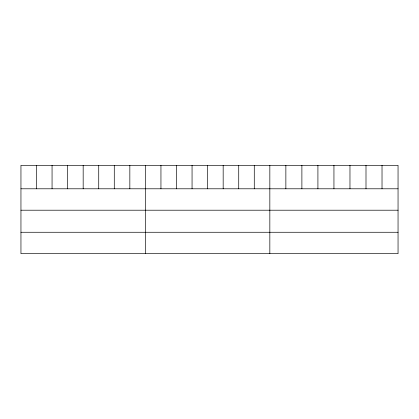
<?xml version="1.0" encoding="UTF-8"?>
<svg xmlns="http://www.w3.org/2000/svg" width="419" height="419" viewBox="0 0 419 419"><rect width="100%" height="100%" fill="white"/><g stroke="black" fill="none" stroke-linecap="round" stroke-linejoin="round"><path stroke-width="0.63" d="M398.05 188.791L398.05 253.678L20.95 253.678L20.95 165.322L398.05 165.322L398.05 188.791L20.95 188.791M20.95 210.207L398.05 210.207M20.95 232.267L398.05 232.267M382.023 165.322L382.023 188.791M365.997 165.322L365.997 188.791M349.97 165.322L349.97 188.791M333.943 165.322L333.943 188.791M317.916 165.322L317.916 188.791M301.889 165.322L301.889 188.791M285.863 165.322L285.863 188.791M269.836 165.322L269.836 253.678M254.281 165.322L254.281 188.791M238.725 165.322L238.725 188.791M223.17 165.322L223.17 188.791M207.615 165.322L207.615 188.791M192.059 165.322L192.059 188.791M176.504 165.322L176.504 188.791M160.948 165.322L160.948 188.791M145.393 165.322L145.393 253.678M129.838 165.322L129.838 188.791M114.282 165.322L114.282 188.791M98.727 165.322L98.727 188.791M83.172 165.322L83.172 188.791M67.616 165.322L67.616 188.791M52.061 165.322L52.061 188.791M36.505 165.322L36.505 188.791"/></g></svg>
